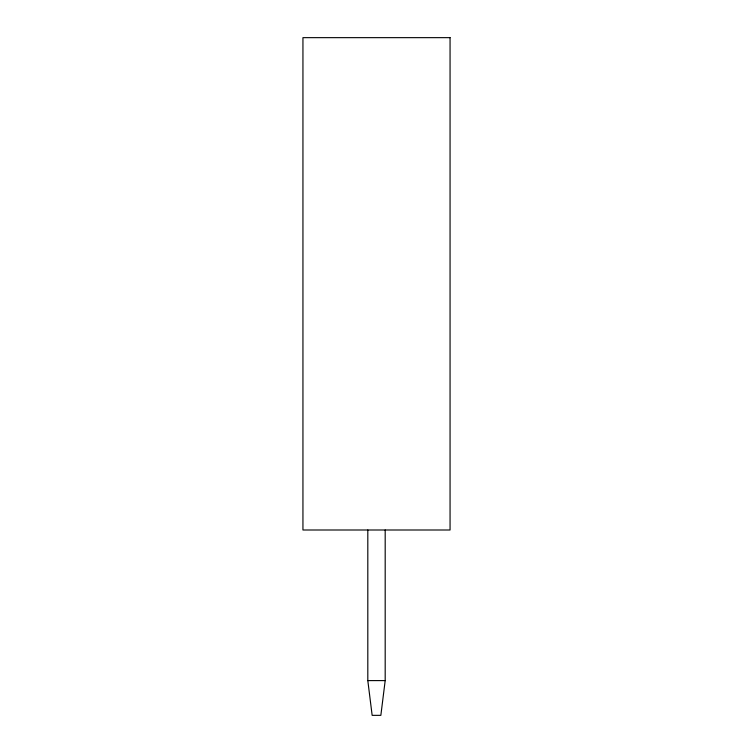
<?xml version="1.0" encoding="UTF-8"?>
<svg xmlns="http://www.w3.org/2000/svg" width="753" height="753" viewBox="0 0 753 753"><rect width="100%" height="100%" fill="white"/><g stroke="black" fill="none" stroke-linecap="round" stroke-linejoin="round"><path stroke-width="1.13" d="M385.188 529.999L385.188 680.599L380.849 715.35L372.151 715.35L367.812 680.599L367.812 529.999M367.812 680.599L385.188 680.599M450.059 37.65L302.941 37.65L302.941 529.999L450.059 529.999L450.059 37.65"/></g></svg>
